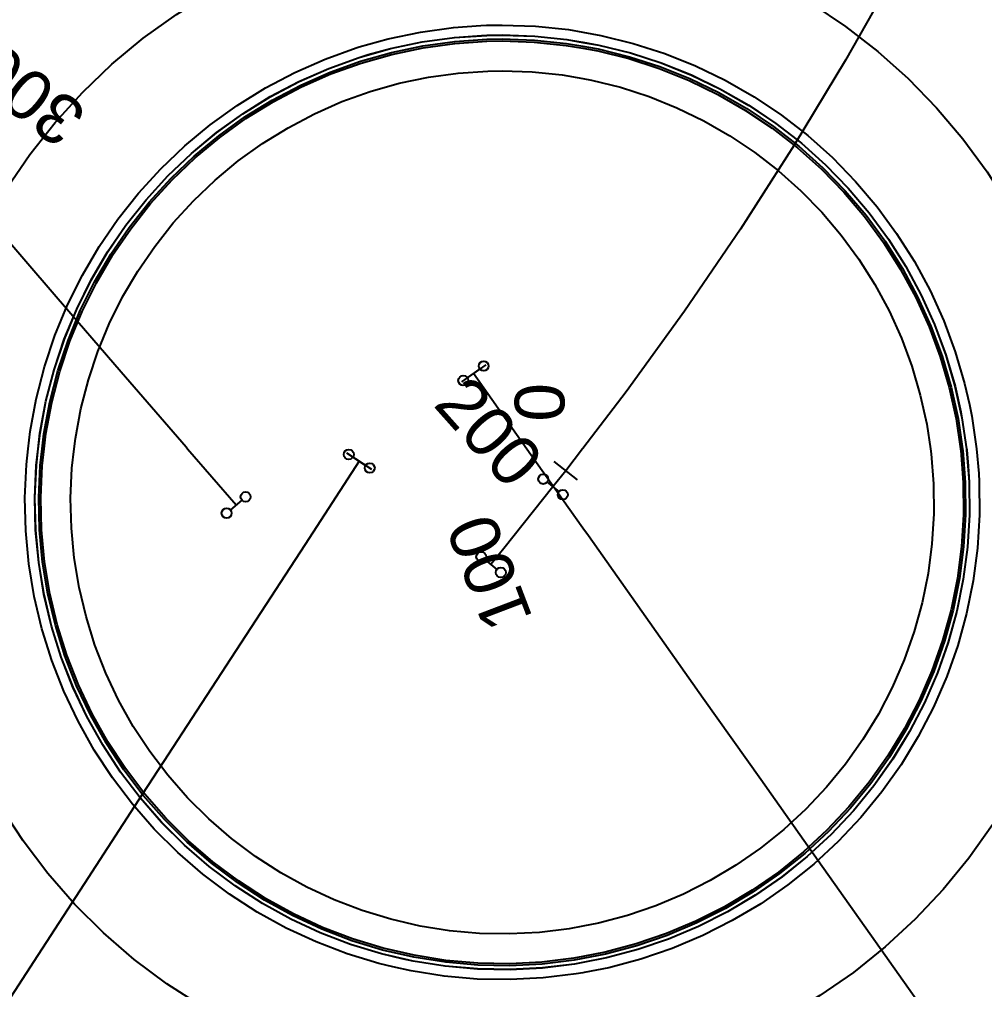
# Model space of a CAD drawing. Extents: x 383808 to 384559, y 802827 to 803490.
# Drawn here: x 383971.68 to 384020.2, y 803172.8 to 803221.59 of the extents above; entities that cross this region are included whole.
import ezdxf
from ezdxf.enums import TextEntityAlignment as Align

# ---------------------------------------------------------------- set-up
doc = ezdxf.new("R2010")
doc.units = 0
doc.layers.get('0').update_dxf_attribs({"linetype": 'CONTINUOUS'})
doc.styles.add('ARIAL', font='ARIAL.FON')

msp = doc.modelspace()

# ---------------------------------------------------------------- linework, layer by layer
at = {"color": 3}
for p, q in [((383995.1185, 803204.2262), (383993.894, 803203.3599)), ((383994.5062, 803203.7931), (383997.1896, 803200)), ((383980.1298, 803200), (383982.571, 803197.1709)), ((383989.3925, 803198.9607), (383988.1353, 803199.7789)), ((384000, 803200.0099), (383999.9924, 803200)), ((383999.7334, 803198.4283), (383998.5553, 803199.3568))]:
    msp.add_line(p, q, dxfattribs=at)
at = {"color": 1}
for p, q in [((383994.8164, 803204.0125), (383994.1961, 803203.5737)), ((383989.0823, 803199.1625), (383988.4455, 803199.577)), ((383998.2043, 803198.3183), (383998.7983, 803197.8446)), ((383982.8587, 803197.4191), (383982.2834, 803196.9227)), ((383995.0868, 803194.4092), (383995.6809, 803193.9355))]:
    msp.add_line(p, q, dxfattribs=at)
at = {"color": 7, "linetype": 'CONTINUOUS'}
for points in [[(383966.5852, 803200), (383966.7768, 803201.6739), (383967.1505, 803203.6878), (383967.6629, 803205.6708), (383968.3118, 803207.6135), (383969.0938, 803209.5066), (383970.0054, 803211.3407), (383971.042, 803213.1073), (383972.1987, 803214.7976), (383973.4699, 803216.4036), (383974.8494, 803217.9175), (383976.3307, 803219.332), (383977.9066, 803220.6404), (383979.5694, 803221.8362), (383981.3113, 803222.9138), (383983.1236, 803223.8679), (383984.9979, 803224.6939), (383986.9249, 803225.388), (383987.7578, 803225.6421), (383988.8955, 803225.9466), (383990.9, 803226.3671), (383992.9289, 803226.6476), (383994.9724, 803226.7866), (383995.9512, 803226.8028)], [(384000, 803226.5224), (384000.0353, 803226.5187), (384002.0527, 803226.1649), (384004.0407, 803225.672), (384005.9897, 803225.0423), (384007.8903, 803224.2789), (384009.7333, 803223.3854), (384011.51, 803222.3662), (384013.2116, 803221.2262), (384014.83, 803219.9709), (384016.3574, 803218.6063), (384017.7864, 803217.139), (384019.1102, 803215.576), (384020.3223, 803213.925), (384021.417, 803212.1939), (384022.3889, 803210.3909), (384023.2333, 803208.5249), (384023.9462, 803206.6048), (384024.5242, 803204.6399), (384024.9645, 803202.6395), (384025.0065, 803202.4059), (384025.2648, 803200.6135), (384025.2809, 803200.4681), (384025.3162, 803200)], [(383972.1178, 803200), (383972.2161, 803200.859), (383972.5201, 803202.4974), (383972.937, 803204.1107), (383973.4649, 803205.6912), (383974.1011, 803207.2313), (383974.8427, 803208.7235), (383975.6861, 803210.1607), (383976.6271, 803211.5358), (383977.6613, 803212.8424), (383978.7836, 803214.0741), (383979.9888, 803215.2249), (383981.2708, 803216.2893), (383982.6237, 803217.2622), (383984.0407, 803218.1388), (383985.5152, 803218.9151), (383987.04, 803219.5871), (383988.6078, 803220.1517), (383988.7609, 803220.2004), (383990.2109, 803220.6062), (383991.8418, 803220.9484), (383993.4924, 803221.1765), (383994.8799, 803221.2789), (383995.1549, 803221.2896), (383995.9512, 803221.3028)], [(383995.9512, 803221.3028), (383997.6165, 803221.245), (383999.2738, 803221.0717), (384000, 803220.9443)], [(384000, 803220.9443), (384000.9151, 803220.7838), (384002.5325, 803220.3828), (384004.1181, 803219.8705), (384005.6643, 803219.2494), (384007.1638, 803218.5226), (384008.6092, 803217.6934), (384009.9935, 803216.7659), (384011.3102, 803215.7446), (384012.5528, 803214.6344), (384013.7154, 803213.4407), (384014.7924, 803212.1692), (384015.7786, 803210.826), (384016.6691, 803209.4176), (384017.4598, 803207.9508), (384018.1468, 803206.4327), (384018.7268, 803204.8705), (384019.197, 803203.2719), (384019.4407, 803202.2265), (384019.5552, 803201.6445), (384019.799, 803200)], [(383972.8219, 803200), (383972.9084, 803200.7553), (383973.2035, 803202.3459), (383973.6083, 803203.9121), (383974.1207, 803205.4465), (383974.7384, 803206.9417), (383975.4584, 803208.3904), (383976.2771, 803209.7856), (383977.1907, 803211.1207), (383978.1947, 803212.3892), (383979.2844, 803213.5849), (383980.4543, 803214.7021), (383981.699, 803215.7355), (383983.0124, 803216.68), (383984.3881, 803217.5311), (383985.8196, 803218.2847), (383987.2999, 803218.9372), (383988.822, 803219.4853), (383990.3784, 803219.9265), (383991.9616, 803220.2587), (383993.5641, 803220.4802), (383995.1781, 803220.59), (383995.9512, 803220.6028)], [(383972.9225, 803200), (383973.0073, 803200.7404), (383973.3011, 803202.3242), (383973.7042, 803203.8838), (383974.2144, 803205.4116), (383974.8295, 803206.9003), (383975.5463, 803208.3428), (383976.3616, 803209.7321), (383977.2712, 803211.0614), (383978.271, 803212.3244), (383979.3559, 803213.515), (383980.5208, 803214.6275), (383981.7602, 803215.6564), (383983.0679, 803216.5969), (383984.4377, 803217.4443), (383985.8631, 803218.1947), (383987.3371, 803218.8443), (383988.8526, 803219.3901), (383990.4023, 803219.8294), (383991.9788, 803220.1602), (383993.5744, 803220.3807), (383995.1814, 803220.49), (383995.9512, 803220.5028)], [(383995.9512, 803220.6028), (383997.568, 803220.5466), (383999.1769, 803220.3784), (384000, 803220.2341)], [(383995.9512, 803220.5028), (383997.561, 803220.4469), (383999.1631, 803220.2794), (384000, 803220.1326)], [(384000, 803220.2341), (384000.7703, 803220.099), (384002.3405, 803219.7096), (384003.8799, 803219.2123), (384005.381, 803218.6093), (384006.8368, 803217.9036), (384008.24, 803217.0987), (384009.584, 803216.1982), (384010.8622, 803215.2067), (384012.0686, 803214.1289), (384013.1973, 803212.97), (384014.2429, 803211.7356), (384015.2003, 803210.4315), (384016.0648, 803209.0642), (384016.8325, 803207.6402), (384017.4994, 803206.1664), (384018.0625, 803204.6498), (384018.519, 803203.0978), (384018.8668, 803201.5179), (384019.0918, 803200)], [(384000, 803220.1326), (384000.7496, 803220.0011), (384002.3131, 803219.6135), (384003.8459, 803219.1183), (384005.3406, 803218.5179), (384006.79, 803217.8152), (384008.1872, 803217.0137), (384009.5255, 803216.1171), (384010.7982, 803215.1299), (384011.9995, 803214.0567), (384013.1233, 803212.9028), (384014.1644, 803211.6736), (384015.1176, 803210.3752), (384015.9785, 803209.0137), (384016.7429, 803207.5959), (384017.407, 803206.1283), (384017.9676, 803204.6183), (384018.4222, 803203.073), (384018.7684, 803201.4998), (384018.9908, 803200)], [(383974.4314, 803200), (383974.4907, 803200.5182), (383974.7656, 803201.9995), (383975.1425, 803203.4583), (383975.6198, 803204.8873), (383976.1951, 803206.2798), (383976.8656, 803207.629), (383977.6281, 803208.9284), (383978.479, 803210.1718), (383979.4141, 803211.3532), (383980.4289, 803212.4668), (383981.5185, 803213.5073), (383982.6777, 803214.4697), (383983.9009, 803215.3494), (383985.1822, 803216.1421), (383986.5153, 803216.8439), (383987.894, 803217.4515), (383989.3115, 803217.9621), (383990.761, 803218.373), (383992.2356, 803218.6823), (383993.728, 803218.8886), (383995.2312, 803218.9909), (383995.9512, 803219.0028)], [(383995.9512, 803219.0028), (383997.4569, 803218.9505), (383998.9554, 803218.7938), (384000, 803218.6106)], [(384000, 803218.6106), (384000.4394, 803218.5336), (384001.9018, 803218.171), (384003.3354, 803217.7078), (384004.7335, 803217.1462), (384006.0892, 803216.489), (384007.3961, 803215.7393), (384008.6478, 803214.9007), (384009.8383, 803213.9773), (384010.9619, 803212.9735), (384012.013, 803211.8941), (384012.9868, 803210.7445), (384013.8784, 803209.53), (384014.6837, 803208.2566), (384015.3986, 803206.9304), (384016.0197, 803205.5577), (384016.5442, 803204.1453), (384016.9693, 803202.6999), (384017.2932, 803201.2285), (384017.4753, 803200)], [(383980.8104, 803171.9847), (383979.0901, 803173.0963), (383977.4511, 803174.3246), (383975.9013, 803175.6637), (383974.4481, 803177.1071), (383973.0986, 803178.6478), (383971.8592, 803180.2785), (383970.736, 803181.9912), (383969.7343, 803183.7778), (383968.859, 803185.6296), (383968.1143, 803187.5376), (383967.5038, 803189.4927), (383967.298, 803190.2855), (383967.0305, 803191.4854), (383966.6965, 803193.5062), (383966.638, 803193.9882), (383966.5036, 803195.5453), (383966.4526, 803197.5929), (383966.5439, 803199.639), (383966.5852, 803200)], [(384000, 803173.6472), (383999.6677, 803173.5923), (383998.0135, 803173.3916), (383996.3494, 803173.3061), (383994.6833, 803173.3363), (383993.0234, 803173.4821), (383991.3776, 803173.7426), (383990.4522, 803173.9413), (383989.7538, 803174.1168), (383988.1599, 803174.6027), (383986.6035, 803175.198), (383985.0922, 803175.8999), (383983.6333, 803176.705), (383982.2337, 803177.6094), (383980.9003, 803178.6087), (383979.6394, 803179.6981), (383978.4572, 803180.8724), (383977.3592, 803182.1259), (383976.3509, 803183.4525), (383975.4371, 803184.8459), (383974.6222, 803186.2994), (383973.9101, 803187.8059), (383973.3043, 803189.3582), (383972.8376, 803190.8406), (383972.8076, 803190.9488), (383972.4225, 803192.57), (383972.1508, 803194.2141), (383971.9938, 803195.873), (383971.9524, 803197.5388), (383972.0266, 803199.2035), (383972.1178, 803200)], [(384000, 803174.3687), (383999.5593, 803174.2839), (383997.9534, 803174.089), (383996.3378, 803174.006), (383994.7203, 803174.0353), (383993.1088, 803174.1768), (383991.511, 803174.4298), (383989.9345, 803174.793), (383988.3871, 803175.2648), (383986.8762, 803175.8428), (383985.409, 803176.5242), (383983.9926, 803177.3058), (383982.6338, 803178.1838), (383981.3393, 803179.1539), (383980.1152, 803180.2116), (383978.9674, 803181.3516), (383977.9015, 803182.5685), (383976.9226, 803183.8565), (383976.0355, 803185.2093), (383975.2443, 803186.6203), (383974.553, 803188.0829), (383973.9648, 803189.5899), (383973.4826, 803191.1341), (383973.1087, 803192.7081), (383972.845, 803194.3041), (383972.6926, 803195.9147), (383972.6523, 803197.5319), (383972.7244, 803199.148), (383972.8219, 803200)], [(384000, 803174.4705), (383999.5439, 803174.3827), (383997.9448, 803174.1886), (383996.3361, 803174.106), (383994.7256, 803174.1352), (383993.121, 803174.2761), (383991.53, 803174.528), (383989.9604, 803174.8896), (383988.4196, 803175.3594), (383986.9151, 803175.9349), (383985.4542, 803176.6134), (383984.0439, 803177.3916), (383982.691, 803178.2658), (383981.402, 803179.2318), (383980.1831, 803180.2849), (383979.0403, 803181.4201), (383977.979, 803182.6318), (383977.0043, 803183.9142), (383976.1209, 803185.2612), (383975.3332, 803186.6662), (383974.6448, 803188.1225), (383974.0592, 803189.623), (383973.579, 803191.1606), (383973.2068, 803192.7278), (383972.9441, 803194.317), (383972.7924, 803195.9206), (383972.7523, 803197.5309), (383972.8241, 803199.1401), (383972.9225, 803200)], [(384000, 803175.9971), (383999.3116, 803175.8646), (383997.8159, 803175.6831), (383996.3112, 803175.6058), (383994.8048, 803175.6331), (383993.304, 803175.7649), (383991.8159, 803176.0005), (383990.3477, 803176.3388), (383988.9065, 803176.7781), (383987.4993, 803177.3164), (383986.1329, 803177.951), (383984.8138, 803178.679), (383983.5483, 803179.4967), (383982.3427, 803180.4002), (383981.2026, 803181.3852), (383980.1337, 803182.447), (383979.141, 803183.5803), (383978.2293, 803184.7798), (383977.4031, 803186.0397), (383976.6662, 803187.3539), (383976.0224, 803188.716), (383975.4746, 803190.1196), (383975.0255, 803191.5577), (383974.6773, 803193.0236), (383974.4317, 803194.5101), (383974.2897, 803196.01), (383974.2522, 803197.5162), (383974.3194, 803199.0213), (383974.4314, 803200)], [(384025.3162, 803200), (384025.4239, 803198.5715), (384025.4409, 803196.5233), (384025.3157, 803194.479), (384025.049, 803192.4482), (384024.642, 803190.4408), (384024.0967, 803188.4666), (384023.4158, 803186.5349), (384022.6024, 803184.6551), (384021.6605, 803182.8363), (384020.5948, 803181.0872), (384019.4102, 803179.4163), (384018.1125, 803177.8317), (384016.708, 803176.3408), (384015.2035, 803174.9511), (384013.6061, 803173.6691), (384011.9237, 803172.501), (384010.1642, 803171.4524), (384008.3362, 803170.5285), (384006.4485, 803169.7337), (384004.5103, 803169.0717), (384002.5307, 803168.5459), (384000.5194, 803168.1587), (384000, 803168.0826)], [(384019.0918, 803200), (384019.104, 803199.9177), (384019.2296, 803198.3048), (384019.2431, 803196.6871), (384019.1442, 803195.0724), (384018.9335, 803193.4685), (384018.6121, 803191.883), (384018.1814, 803190.3237), (384017.6435, 803188.798), (384017.0011, 803187.3133), (384016.2572, 803185.8767), (384015.4154, 803184.4952), (384014.4798, 803183.1755), (384013.4549, 803181.9239), (384012.3456, 803180.7464), (384011.1572, 803179.6487), (384009.8956, 803178.6362), (384008.5667, 803177.7136), (384007.1771, 803176.8854), (384005.7333, 803176.1557), (384004.2423, 803175.5279), (384002.7114, 803175.005), (384001.1479, 803174.5897), (384000, 803174.3687)], [(384018.9908, 803200), (384019.0046, 803199.9064), (384019.1297, 803198.3005), (384019.1431, 803196.6898), (384019.0447, 803195.082), (384018.8349, 803193.4849), (384018.5148, 803191.9063), (384018.086, 803190.3536), (384017.5504, 803188.8345), (384016.9108, 803187.3561), (384016.1701, 803185.9258), (384015.3319, 803184.5502), (384014.4003, 803183.2362), (384013.3798, 803181.9899), (384012.2752, 803180.8175), (384011.092, 803179.7245), (384009.8358, 803178.7163), (384008.5126, 803177.7976), (384007.1289, 803176.973), (384005.6913, 803176.2464), (384004.2067, 803175.6213), (384002.6824, 803175.1007), (384001.1256, 803174.6872), (384000, 803174.4705)], [(384017.4753, 803200), (384017.5141, 803199.7381), (384017.6311, 803198.236), (384017.6436, 803196.7294), (384017.5516, 803195.2256), (384017.3554, 803193.7318), (384017.056, 803192.2552), (384016.6549, 803190.8029), (384016.1539, 803189.382), (384015.5556, 803187.9992), (384014.8628, 803186.6613), (384014.0788, 803185.3747), (384013.2075, 803184.1456), (384012.2529, 803182.98), (384011.2198, 803181.8833), (384010.1131, 803180.861), (384008.938, 803179.918), (384007.7004, 803179.0587), (384006.4062, 803178.2875), (384005.0615, 803177.6078), (384003.673, 803177.0231), (384002.2472, 803176.5362), (384000.791, 803176.1494), (384000, 803175.9971)], [(384019.799, 803200), (384019.7996, 803199.9962), (384019.9072, 803198.7552), (384019.929, 803198.3349), (384019.9428, 803196.6687), (384019.841, 803195.0054), (384019.624, 803193.3533), (384019.2929, 803191.7202), (384018.8493, 803190.114), (384018.2952, 803188.5425), (384017.6335, 803187.0131), (384016.8673, 803185.5334), (384016.0002, 803184.1105), (384015.0365, 803182.7511), (384013.9808, 803181.4619), (384012.8381, 803180.249), (384011.6141, 803179.1183), (384010.3145, 803178.0754), (384008.9457, 803177.125), (384007.5143, 803176.272), (384006.0271, 803175.5203), (384004.4914, 803174.8737), (384002.9145, 803174.3352), (384001.304, 803173.9073), (384000.0622, 803173.6575), (384000, 803173.6472)]]:
    msp.add_lwpolyline(points, dxfattribs=at)
at = {"color": 3, "linetype": 'CONTINUOUS'}
for points in [[(384015.6691, 803223.8895), (384013.2079, 803219.5374), (384010.6268, 803215.2553), (384007.9278, 803211.0466), (384005.1129, 803206.9144), (384002.1843, 803202.862), (384000, 803200.0099)], [(383960.4556, 803222.8), (383963.7221, 803219.0146), (383966.1187, 803216.2373), (383966.9887, 803215.2291), (383970.2552, 803211.4436), (383973.5217, 803207.6581), (383976.7882, 803203.8726), (383980.0547, 803200.0871), (383980.1298, 803200)], [(383999.9924, 803200), (383999.1443, 803198.8926), (383998.5013, 803198.0815), (383996.0292, 803194.9816), (383995.3838, 803194.1723)], [(383997.1896, 803200), (383997.3939, 803199.7112), (384000, 803196.0274)], [(383988.7639, 803199.3698), (383986.0365, 803195.1791), (383983.3091, 803190.9885), (383980.5818, 803186.7978), (383978.9267, 803184.2549), (383977.8544, 803182.6072), (383975.127, 803178.4166), (383972.3997, 803174.2259), (383969.6723, 803170.0353)], [(384000, 803196.0274), (384000.2815, 803195.6294), (384003.1692, 803191.5475), (384006.0569, 803187.4657), (384008.9445, 803183.3839), (384011.8322, 803179.302), (384014.7198, 803175.2202), (384017.0668, 803171.9026), (384017.6075, 803171.1383), (384020.4951, 803167.0565)]]:
    msp.add_lwpolyline(points, dxfattribs=at)
at = {"color": 2, "linetype": 'CONTINUOUS'}
for points in [[(383972.6207, 803200), (383972.7106, 803200.7849), (383973.0082, 803202.3891), (383973.4165, 803203.9689), (383973.9333, 803205.5164), (383974.5563, 803207.0244), (383975.2825, 803208.4856), (383976.1083, 803209.8928), (383977.0297, 803211.2393), (383978.0423, 803212.5187), (383979.1413, 803213.7247), (383980.3213, 803214.8515), (383981.5767, 803215.8937), (383982.9013, 803216.8464), (383984.2889, 803217.7048), (383985.7326, 803218.4648), (383987.2257, 803219.1229), (383988.7608, 803219.6757), (383989.2086, 803219.8147), (383990.3305, 803220.1207), (383991.9274, 803220.4557), (383993.5436, 803220.6791), (383994.9056, 803220.7795), (383995.1715, 803220.7899), (383995.9512, 803220.8028)], [(383995.9512, 803220.8028), (383997.5818, 803220.7462), (383999.2046, 803220.5765), (384000, 803220.437)], [(384000, 803220.437), (384000.8117, 803220.2947), (384002.3954, 803219.902), (384003.9479, 803219.4004), (384005.462, 803218.7922), (384006.9302, 803218.0805), (384008.3455, 803217.2686), (384009.701, 803216.3604), (384010.9902, 803215.3604), (384012.207, 803214.2734), (384013.3454, 803213.1045), (384014.3999, 803211.8594), (384015.3655, 803210.5442), (384016.2375, 803209.1652), (384017.0117, 803207.729), (384017.6844, 803206.2425), (384018.2523, 803204.7129), (384018.7128, 803203.1476), (384019.0077, 803201.8467), (384019.0635, 803201.5541), (384019.2939, 803200)], [(384000, 803174.1652), (383999.5903, 803174.0863), (383997.9706, 803173.8897), (383996.3411, 803173.806), (383994.7098, 803173.8356), (383993.0844, 803173.9783), (383991.4729, 803174.2335), (383990.921, 803174.3475), (383989.8829, 803174.5998), (383988.3222, 803175.0756), (383986.7983, 803175.6585), (383985.3185, 803176.3458), (383983.8899, 803177.1341), (383982.5195, 803178.0197), (383981.2139, 803178.9981), (383979.9792, 803180.0649), (383978.8216, 803181.2147), (383977.7466, 803182.4421), (383976.7593, 803183.7411), (383975.8645, 803185.1055), (383975.0666, 803186.5286), (383974.3693, 803188.0038), (383973.7761, 803189.5237), (383973.2897, 803191.0812), (383973.2535, 803191.2149), (383972.9127, 803192.6686), (383972.6466, 803194.2784), (383972.4929, 803195.9028), (383972.4523, 803197.5339), (383972.525, 803199.1639), (383972.6207, 803200)], [(384019.2939, 803200), (384019.3027, 803199.9401), (384019.381, 803199.1175), (384019.4295, 803198.3134), (384019.443, 803196.6819), (384019.3433, 803195.0533), (384019.1308, 803193.4356), (384018.8066, 803191.8365), (384018.3722, 803190.2638), (384017.8297, 803188.725), (384017.1818, 803187.2275), (384016.4315, 803185.7786), (384015.5825, 803184.3853), (384014.6389, 803183.0543), (384013.6051, 803181.7919), (384012.4863, 803180.6043), (384011.2878, 803179.4972), (384010.0153, 803178.4759), (384008.675, 803177.5454), (384007.2734, 803176.7101), (384005.8172, 803175.9741), (384004.3135, 803175.341), (384002.7694, 803174.8137), (384001.1925, 803174.3948), (384000, 803174.1652)]]:
    msp.add_lwpolyline(points, dxfattribs=at)
at = {"color": 1, "linetype": 'CONTINUOUS'}
for points in [[(383972.6258, 803200), (383972.7156, 803200.7842), (383973.0131, 803202.3881), (383973.4213, 803203.9674), (383973.938, 803205.5147), (383974.5609, 803207.0224), (383975.2869, 803208.4832), (383976.1125, 803209.8901), (383977.0337, 803211.2364), (383978.0461, 803212.5154), (383979.1449, 803213.7212), (383980.3246, 803214.8478), (383981.5797, 803215.8898), (383982.9041, 803216.8422), (383984.2913, 803217.7004), (383985.7348, 803218.4603), (383987.2275, 803219.1182), (383988.7623, 803219.671), (383990.3317, 803220.1159), (383991.9282, 803220.4508), (383993.5441, 803220.6742), (383995.1717, 803220.7849), (383995.9512, 803220.7978)], [(383995.9512, 803220.7978), (383997.5815, 803220.7412), (383999.2039, 803220.5716), (384000, 803220.4319)], [(384000, 803220.4319), (384000.8107, 803220.2898), (384002.394, 803219.8972), (384003.9462, 803219.3957), (384005.46, 803218.7876), (384006.9279, 803218.0761), (384008.3428, 803217.2643), (384009.6981, 803216.3564), (384010.987, 803215.3566), (384012.2035, 803214.2697), (384013.3417, 803213.1011), (384014.396, 803211.8563), (384015.3614, 803210.5414), (384016.2332, 803209.1627), (384017.0072, 803207.7267), (384017.6798, 803206.2406), (384018.2476, 803204.7113), (384018.7079, 803203.1463), (384019.0585, 803201.5532), (384019.2888, 803200)], [(384000, 803174.1702), (383999.5895, 803174.0912), (383997.9701, 803173.8947), (383996.341, 803173.811), (383994.71, 803173.8406), (383993.085, 803173.9833), (383991.4738, 803174.2384), (383989.8842, 803174.6046), (383988.3238, 803175.0803), (383986.8002, 803175.6631), (383985.3207, 803176.3503), (383983.8925, 803177.1384), (383982.5224, 803178.0238), (383981.217, 803179.002), (383979.9826, 803180.0685), (383978.8253, 803181.2181), (383977.7504, 803182.4452), (383976.7634, 803183.744), (383975.8688, 803185.1081), (383975.071, 803186.5309), (383974.3739, 803188.0058), (383973.7808, 803189.5254), (383973.2946, 803191.0825), (383972.9176, 803192.6696), (383972.6516, 803194.279), (383972.4979, 803195.9031), (383972.4573, 803197.5338), (383972.53, 803199.1635), (383972.6258, 803200)], [(384019.2888, 803200), (384019.2978, 803199.9396), (384019.4245, 803198.3132), (384019.438, 803196.682), (384019.3383, 803195.0538), (384019.1259, 803193.4364), (384018.8017, 803191.8377), (384018.3674, 803190.2653), (384017.8251, 803188.7268), (384017.1773, 803187.2297), (384016.4272, 803185.7811), (384015.5783, 803184.3881), (384014.6349, 803183.0573), (384013.6014, 803181.7952), (384012.4828, 803180.6078), (384011.2845, 803179.501), (384010.0123, 803178.4799), (384008.6723, 803177.5496), (384007.271, 803176.7145), (384005.8151, 803175.9787), (384004.3117, 803175.3456), (384002.768, 803174.8184), (384001.1914, 803174.3996), (384000, 803174.1702)]]:
    msp.add_lwpolyline(points, dxfattribs=at)
at = {"color": 1}
for centre, radius in [((383995.0186, 803204.1556), 0.2477), ((383993.9922, 803203.4294), 0.2497), ((383988.2361, 803199.7132), 0.2497), ((383989.2899, 803199.0274), 0.2477), ((383998.0106, 803198.4728), 0.2477), ((383983.0462, 803197.581), 0.2477), ((383998.9936, 803197.6889), 0.2497), ((383982.0943, 803196.7596), 0.2497), ((383994.8931, 803194.5637), 0.2477), ((383995.8761, 803193.7798), 0.2497)]:
    msp.add_circle(centre, radius, dxfattribs=at)

# ---------------------------------------------------------------- texts
at = {"color": 2, "style": 'ARIAL'}
for s, rotation, p in [('300', 141.758, (383973.6479, 803215.0078)), ('200', 311.69, (383994.2942, 803203.8618)), ('0', 270, (383999.0762, 803203.3028)), ('100', 110.845, (383995.1658, 803190.5835))]:
    msp.add_text(s, height=2.5, rotation=rotation, dxfattribs=at).set_placement(p, align=Align.TOP_LEFT)

doc.saveas('drawing.dxf')
